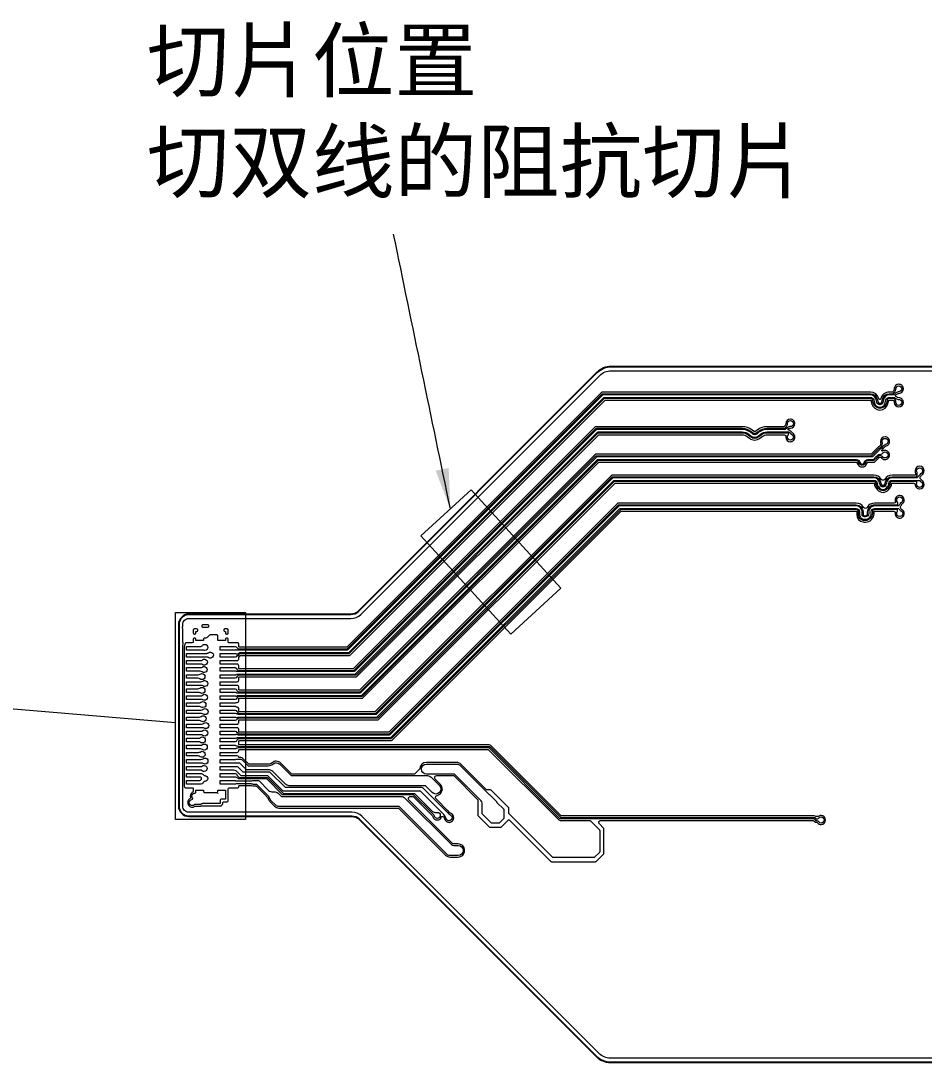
# Model space of a CAD drawing. Extents: x 3811 to 4710, y -385 to -198.
# Drawn here: x 4550.6 to 4595.4, y -325.8 to -274.1 of the extents above; entities that cross this region are included whole.
import ezdxf

# ---------------------------------------------------------------- set-up
doc = ezdxf.new("R2010")
doc.units = 0
doc.layers.get('0').update_dxf_attribs({"lineweight": 9})
doc.layers.add('gbr-outline-dxf_layer1', color=2, linetype='Continuous')
doc.layers.add('備註', color=1, linetype='Continuous', lineweight=9)
doc.styles.get("Standard").update_dxf_attribs({"font": 'PMingLiU.ttf'})
doc.dimstyles.get("Standard").update_dxf_attribs({"dimtxt": 1, "dimasz": 0.5, "dimexe": 0.18, "dimexo": 0.0625, "dimgap": 0.09, "dimtad": 0, "dimzin": 0, "dimdsep": 46, "dimtxsty": 'Standard', "dimcen": 0.09, "dimadec": 0, "dimazin": 0, "dimtfac": 1, "dimtdec": 4, "dimtofl": 0, "dimtmove": 0, "dimatfit": 3, "dimfxl": 0, "dimtolj": 1, "dimtzin": 0, "dimarcsym": 0})

msp = doc.modelspace()

# ---------------------------------------------------------------- linework, layer by layer
for p, q in [((4592.744, -292.687), (4592.744, -292.687)), ((4592.744, -292.687), (4592.744, -292.687)), ((4593.674, -292.687), (4593.674, -292.687)), ((4593.674, -292.687), (4593.674, -292.687)), ((4593.216, -295.693), (4593.216, -295.693)), ((4593.216, -295.693), (4593.216, -295.693)), ((4593.216, -295.693), (4593.216, -295.693)), ((4559.573, -305.336), (4559.456, -305.336)), ((4561.429, -305.338), (4561.428, -305.338)), ((4559.573, -305.686), (4559.485, -305.686)), ((4561.254, -306.036), (4561.165, -306.036)), ((4561.404, -306.404), (4561.404, -306.404)), ((4561.254, -307.086), (4561.165, -307.086)), ((4561.398, -307.466), (4561.398, -307.466)), ((4559.573, -307.786), (4559.437, -307.786)), ((4559.573, -308.486), (4559.469, -308.486)), ((4561.444, -308.537), (4561.443, -308.537)), ((4559.573, -309.186), (4559.485, -309.186)), ((4561.254, -309.186), (4561.165, -309.186)), ((4561.459, -310.185), (4561.459, -310.185)), ((4561.459, -310.185), (4561.459, -310.185)), ((4561.459, -310.185), (4561.459, -310.185)), ((4561.254, -310.586), (4561.165, -310.586)), ((4559.573, -310.936), (4559.485, -310.936)), ((4572.232, -310.911), (4570.735, -310.911)), ((4559.485, -311.987), (4559.205, -311.987)), ((4559.55, -311.987), (4559.485, -311.987)), ((4559.55, -311.987), (4559.55, -311.987)), ((4562.006, -311.974), (4562.006, -311.974)), ((4560.4, -312.451), (4560.4, -312.437)), ((4560.455, -312.937), (4560.395, -312.937)), ((4573.492, -312.919), (4573.492, -312.919)), ((4615.894, -325.566), (4579.856, -325.566))]:
    msp.add_line(p, q)
at = {"color": 6}
for p, q in [((4593.083, -298.193), (4593.023, -298.193)), ((4594.087, -298.193), (4593.083, -298.193)), ((4592.146, -298.554), (4592.146, -298.489)), ((4593.091, -298.373), (4593.011, -298.373))]:
    msp.add_line(p, q, dxfattribs=at)
at = {"color": 1}
msp.add_line((4566.8, -305.338), (4561.429, -305.338), dxfattribs=at)
at = {"color": 3}
msp.add_line((4567.431, -307.466), (4561.398, -307.466), dxfattribs=at)
at = {"color": 4}
msp.add_line((4568.207, -308.537), (4561.444, -308.537), dxfattribs=at)
at = {"linetype": 'Continuous'}
for points in [[(4558.661, -313.072), (4558.661, -313.023, -0.031919), (4558.661, -313.018), (4558.661, -305.101, -0.067064), (4558.662, -305.091, -0.074468), (4558.666, -305.081, 0.075639), (4558.676, -305.018, 0.074622), (4558.667, -304.955, -0.121952), (4558.661, -304.931), (4558.661, -304.546, -0.050514), (4558.658, -304.516, -0.05053), (4558.661, -304.486), (4558.661, -304.278, -0.09685), (4558.65, -304.222, -0.09685), (4558.661, -304.165), (4558.661, -304.072, -0.414221), (4558.961, -303.772), (4566.992, -303.772, 0.198849), (4567.487, -303.567), (4579.328, -291.726, -0.19897), (4579.894, -291.491)], [(4561.165, -306.036), (4560.517, -306.036), (4560.517, -305.859), (4561.165, -305.859), (4561.254, -305.859), (4561.355, -305.859), (4561.356, -305.859, 0.414241), (4561.431, -305.784), (4561.431, -305.783), (4561.431, -305.683, 0.027609), (4561.44, -305.675), (4561.48, -305.635, 0.02094), (4561.486, -305.629), (4561.505, -305.61, -0.138877), (4561.53, -305.6), (4566.874, -305.6, 0.015786), (4566.884, -305.6), (4566.92, -305.6, 0.198766), (4566.955, -305.585), (4566.98, -305.561, 0.017421), (4566.988, -305.553), (4566.988, -305.553), (4579.578, -292.962, -0.179694), (4579.61, -292.949), (4592.744, -292.949, -0.340562), (4592.77, -292.969), (4592.812, -293.129, 0.340283), (4593.211, -293.437), (4593.211, -293.437, 0.005433), (4593.213, -293.437, 0.345841), (4593.611, -293.121), (4593.648, -292.97), (4593.648, -292.969, -0.347523), (4593.674, -292.949), (4593.881, -292.949, -0.184856), (4593.923, -293.057), (4593.923, -293.058, 0.00407), (4593.923, -293.061, 0.41418), (4594.149, -293.287, 0.414196), (4594.375, -293.061, 0.41422), (4594.149, -292.835, 0.003533), (4594.147, -292.835, -0.19803), (4594.032, -292.788), (4594.032, -292.787, 0.005136), (4594.031, -292.786), (4594.006, -292.761, 0.017725), (4594, -292.756, -0.178081), (4593.989, -292.723, -0.176383), (4594, -292.691), (4594.021, -292.671, -0.18685), (4594.155, -292.612, 0.405594), (4594.375, -292.387, 0.414217), (4594.149, -292.161)], [(4594.149, -292.161, 0.403073), (4593.923, -292.378), (4593.923, -292.379, -0.189283), (4593.864, -292.515), (4593.864, -292.516), (4593.863, -292.516), (4593.832, -292.548), (4593.674, -292.548)], [(4592.744, -292.548), (4579.492, -292.548, 0.015746), (4579.482, -292.548), (4579.446, -292.548, 0.198804), (4579.411, -292.563), (4579.387, -292.587, 0.017116), (4579.379, -292.595), (4566.786, -305.188, -0.148168), (4566.759, -305.199), (4561.475, -305.199, -0.382571), (4561.431, -305.149), (4561.431, -305.031, 0.414253), (4561.381, -304.981), (4560.957, -304.981, -0.414228), (4560.907, -304.931), (4560.907, -304.795), (4560.907, -304.794, 0.41425), (4560.857, -304.744), (4560.857, -304.744), (4560.831, -304.744), (4560.83, -304.744, 0.414261), (4560.78, -304.794), (4560.78, -304.795), (4560.78, -304.868), (4560.4, -304.868), (4560.4, -304.638), (4560.4, -304.637, 0.414249), (4560.35, -304.587), (4560.35, -304.587), (4560.295, -304.587)], [(4593.674, -292.548), (4593.674, -292.548, 0.347199), (4593.258, -292.876, -0.276193), (4593.224, -292.911), (4593.221, -292.912, -0.065127), (4593.208, -292.913, -0.340282), (4593.16, -292.876), (4593.157, -292.866, 0.340462), (4592.744, -292.548), (4592.744, -292.548)], [(4593.674, -292.687), (4593.674, -292.687, 0.34701), (4593.393, -292.908), (4593.393, -292.909), (4593.356, -293.06), (4593.356, -293.06, -0.346726), (4593.211, -293.175), (4593.211, -293.175, -0.340017), (4593.066, -293.063), (4593.066, -293.062), (4593.023, -292.902), (4593.023, -292.902, 0.340297), (4592.744, -292.687), (4592.744, -292.687)], [(4594.149, -292.237, -0.414224), (4594.299, -292.387, -0.414224), (4594.149, -292.537, -0.048072), (4594.12, -292.534, 0.159604), (4593.962, -292.614), (4593.962, -292.614), (4593.962, -292.614), (4593.898, -292.678, -0.199584), (4593.877, -292.687), (4593.674, -292.687)], [(4561.165, -307.086), (4560.517, -307.086), (4560.517, -306.909), (4561.165, -306.909), (4561.254, -306.909), (4561.355, -306.909), (4561.356, -306.909, 0.414244), (4561.431, -306.834), (4561.431, -306.833), (4561.431, -306.716, -0.41407), (4561.481, -306.666), (4567.227, -306.666, 0.198878), (4567.305, -306.634), (4579.261, -294.678, -0.198826), (4579.296, -294.664), (4586.392, -294.664), (4586.392, -294.664, -0.167414), (4586.631, -294.746), (4586.745, -294.836, 0.167594), (4587.005, -294.925, 0.167835), (4587.266, -294.835), (4587.38, -294.746, -0.167518), (4587.619, -294.664), (4587.619, -294.664), (4588.47, -294.664, -0.268885), (4588.558, -294.715, 0.075967), (4588.548, -294.783, 0.414191), (4588.774, -295.009, 0.414224), (4589, -294.783, 0.280458), (4588.878, -294.582, 0.112143), (4588.851, -294.541), (4588.786, -294.476, 0.183974), (4588.715, -294.444), (4588.715, -294.444, -0.184824), (4588.682, -294.429), (4588.681, -294.428, -0.199521), (4588.667, -294.393, -0.121481), (4588.672, -294.37, -0.156987), (4588.775, -294.336, 0.412768), (4589, -294.11, 0.414224), (4588.774, -293.884, 0.413068), (4588.548, -294.109, -0.193738), (4588.497, -294.23), (4588.496, -294.231, 0.020772), (4588.49, -294.238), (4588.464, -294.263), (4587.619, -294.263, 0.167615), (4587.133, -294.431), (4587.019, -294.52, -0.169346), (4587.005, -294.525, -0.192353), (4586.99, -294.519), (4586.878, -294.431, 0.167497), (4586.392, -294.263), (4579.131, -294.263, 0.198889), (4579.095, -294.278), (4567.122, -306.251, -0.198874), (4567.086, -306.266), (4561.481, -306.266, -0.414228), (4561.431, -306.216), (4561.431, -306.112), (4561.431, -306.111, 0.414241), (4561.356, -306.036), (4561.355, -306.036), (4561.254, -306.036)], [(4588.774, -293.96, -0.414224), (4588.924, -294.11, -0.414224), (4588.774, -294.26, -0.053932), (4588.742, -294.256, 0.16384), (4588.594, -294.329), (4588.53, -294.393, -0.199584), (4588.51, -294.402), (4587.619, -294.402, 0.167616), (4587.219, -294.54), (4587.218, -294.54), (4587.104, -294.629), (4587.104, -294.629, -0.167623), (4587.006, -294.663, -0.167515), (4586.907, -294.629), (4586.907, -294.629), (4586.792, -294.54), (4586.792, -294.54, 0.167466), (4586.392, -294.402), (4579.176, -294.402)], [(4579.984, -296.662), (4579.984, -296.662, 0.006819), (4579.98, -296.662), (4579.939, -296.662, 0.198766), (4579.904, -296.677), (4579.877, -296.704, 0.012403), (4579.871, -296.709), (4568.194, -308.387, -0.147767), (4568.167, -308.398), (4561.476, -308.398, -0.170073), (4561.446, -308.384), (4561.445, -308.383, -0.198987), (4561.431, -308.347), (4561.431, -308.237), (4561.431, -308.236, 0.410864), (4561.357, -308.161), (4561.342, -308.161, -0.012499), (4561.336, -308.161, -0.308651), (4561.308, -308.16, 0.028572), (4561.296, -308.151, -0.029945), (4561.284, -308.145, 0.049926), (4561.258, -308.136, -0.013052), (4561.254, -308.136), (4561.165, -308.136, -0.007359), (4561.163, -308.136), (4560.517, -308.136), (4560.517, -307.959), (4561.234, -307.959, 0.071632), (4561.313, -307.934, -0.21792), (4561.333, -307.934, -0.018983), (4561.342, -307.934), (4561.357, -307.934, 0.410099), (4561.431, -307.859), (4561.431, -307.858), (4561.431, -307.739, -0.028662), (4561.446, -307.727), (4567.551, -307.727, 0.198766), (4567.586, -307.713), (4579.259, -296.04, -0.198874), (4579.295, -296.025), (4592.057, -296.025, -0.280846), (4592.081, -296.04), (4592.085, -296.066, 0.061589), (4592.091, -296.092, 0.314172), (4592.331, -296.259, 0.314175), (4592.571, -296.092, 0.061605), (4592.577, -296.066), (4592.581, -296.04, -0.281559), (4592.605, -296.025, -0.020996), (4592.608, -296.025), (4592.898, -296.025, 0.198933), (4592.976, -295.993), (4593.126, -295.842, 0.005259), (4593.128, -295.841), (4593.194, -295.775), (4593.208, -295.775, 0.019042), (4593.216, -295.775), (4593.27, -295.775, 0.271462), (4593.467, -295.891, 0.41422), (4593.693, -295.665, 0.414223), (4593.467, -295.439, 0.159645), (4593.333, -295.482, -0.283983), (4593.305, -295.437), (4593.322, -295.399, 0.016692), (4593.341, -295.381), (4593.456, -295.266), (4593.457, -295.265, 0.059155), (4593.486, -295.229, -0.065486), (4593.531, -295.208), (4593.531, -295.208), (4593.532, -295.208, 0.330458), (4593.693, -294.992, 0.414217), (4593.467, -294.766, 0.414185), (4593.241, -294.992, 0.063368), (4593.248, -295.048, -0.060191), (4593.253, -295.093, -0.110401), (4593.235, -295.174), (4593.169, -295.239), (4593.168, -295.24, 0.035), (4593.124, -295.278), (4593.124, -295.278), (4592.792, -295.61, -0.198941), (4592.757, -295.624), (4579.174, -295.624, 0.015746), (4579.165, -295.625), (4579.129, -295.625, 0.198804), (4579.094, -295.639), (4579.069, -295.664, 0.017053), (4579.061, -295.671), (4567.416, -307.317, -0.139116), (4567.391, -307.327), (4561.475, -307.327, -0.382075), (4561.431, -307.277), (4561.431, -307.162), (4561.431, -307.161, 0.414244), (4561.356, -307.086), (4561.355, -307.086), (4561.254, -307.086)], [(4592.803, -295.763), (4579.174, -295.763, 0.198981), (4579.159, -295.769), (4567.486, -307.443, -0.198943), (4567.431, -307.466), (4567.431, -307.466)], [(4561.165, -309.186), (4560.517, -309.186), (4560.517, -309.009), (4561.165, -309.009), (4561.254, -309.009), (4561.365, -309.009, 0.414243), (4561.431, -308.943), (4561.431, -308.807, -0.043874), (4561.431, -308.806, -0.023592), (4561.444, -308.799), (4568.303, -308.799, 0.198878), (4568.38, -308.766), (4580.069, -297.077, -0.198874), (4580.105, -297.063), (4592.91, -297.063, -0.324584), (4592.936, -297.082), (4592.939, -297.108, 0.142463), (4593.026, -297.316), (4593.082, -297.385, 0.226653), (4593.365, -297.52, 0.226885), (4593.648, -297.385), (4593.704, -297.315, 0.142316), (4593.791, -297.108), (4593.794, -297.08, -0.32133), (4593.818, -297.063, -0.025697), (4593.82, -297.063), (4594.877, -297.063, -0.218772), (4594.954, -297.098, 0.029196), (4594.953, -297.125, 0.414224), (4595.179, -297.351, 0.414196), (4595.405, -297.125, 0.27992), (4595.283, -296.924, 0.138079), (4595.249, -296.875, 0.025643), (4595.241, -296.867, -0.225925), (4595.203, -296.788, -0.177036), (4595.227, -296.723), (4595.257, -296.693, 0.113521), (4595.283, -296.651, 0.279738), (4595.405, -296.451, 0.41418), (4595.179, -296.225, 0.414196), (4594.953, -296.451, 0.089829), (4594.967, -296.53, -0.086966), (4594.98, -296.604, -0.067638), (4594.972, -296.662), (4593.818, -296.662, 0.266967), (4593.45, -296.874, -0.251467), (4593.364, -296.92, -0.242815), (4593.281, -296.877, 0.268492), (4592.91, -296.662), (4579.984, -296.662)], [(4560.295, -304.587), (4560.018, -304.587, 0.187557), (4559.985, -304.602), (4559.872, -304.714, -0.200207), (4559.8, -304.744), (4559.741, -304.744), (4559.74, -304.744, 0.414261), (4559.69, -304.794), (4559.69, -304.795), (4559.69, -304.868), (4559.31, -304.868), (4559.31, -304.795), (4559.31, -304.794, 0.414261), (4559.26, -304.744), (4559.259, -304.744), (4559.234, -304.744), (4559.233, -304.744, 0.41425), (4559.183, -304.794), (4559.183, -304.795), (4559.183, -304.931, -0.414106), (4559.133, -304.981), (4558.835, -304.981), (4558.834, -304.981, 0.198865), (4558.799, -304.996), (4558.798, -304.997), (4558.774, -305.021, 0.199129), (4558.77, -305.03), (4558.77, -305.03), (4558.77, -305.066, -0.200369), (4558.759, -305.093), (4558.749, -305.103, 0.192262), (4558.735, -305.137), (4558.735, -305.138), (4558.735, -312.088), (4558.735, -312.089, 0.414241), (4558.81, -312.164), (4558.811, -312.164), (4559.133, -312.164, -0.414253), (4559.183, -312.214), (4559.183, -312.355, -0.033485), (4559.183, -312.362, 0.316697), (4559.033, -312.575, 0.125543), (4559.06, -312.683, 0.324233), (4558.905, -312.898, 0.41422), (4559.131, -313.124, 0.167757), (4559.27, -313.075), (4559.456, -313.075, 0.037905), (4559.483, -313.073, 0.025273), (4559.506, -313.075, 0.075189), (4559.573, -313.064), (4560.563, -313.064, 0.414294), (4560.582, -313.045, 0.258701), (4560.642, -312.937), (4560.642, -312.904, -0.414106), (4560.692, -312.854), (4560.857, -312.854, 0.414081), (4560.907, -312.804), (4560.907, -312.214, -0.414081), (4560.957, -312.164), (4561.381, -312.164, 0.414081), (4561.431, -312.114), (4561.431, -312.1, -0.38183), (4561.475, -312.05), (4562.006, -312.05, -0.055089), (4562.138, -312.064), (4562.146, -312.068, 0.116488), (4562.168, -312.073), (4562.188, -312.073, 0.01306), (4562.197, -312.074), (4562.28, -312.074, -0.15202), (4562.308, -312.085), (4562.723, -312.501), (4562.724, -312.502), (4562.865, -312.643, -0.054069), (4562.897, -312.714, 0.004332), (4562.898, -312.716, 0.115728), (4562.976, -312.842), (4563.212, -313.078, 0.175705), (4563.414, -313.172), (4567.041, -313.172), (4567.042, -313.172, -0.013413), (4567.09, -313.173), (4569.357, -313.173), (4571.686, -315.503, 0.198935), (4571.917, -315.598), (4572.305, -315.598, 0.414219), (4572.631, -315.272, 0.414222), (4572.305, -314.946), (4572.089, -314.946, -0.197501), (4572.026, -314.92), (4572.026, -314.92), (4572.025, -314.919), (4569.87, -312.764, -0.183431), (4569.844, -312.696, -0.414233), (4569.946, -312.594), (4569.946, -312.594), (4570.057, -312.594, -0.198766), (4570.092, -312.609), (4570.928, -313.445, 0.015676), (4570.933, -313.45), (4571.042, -313.559, -0.046114), (4571.06, -313.601, 0.324006), (4571.275, -313.757, 0.331476), (4571.491, -313.595, -0.115381), (4571.537, -313.585, -0.093523), (4571.574, -313.592, -0.056038), (4571.65, -313.734, 0.30845), (4571.861, -313.878, 0.41422), (4572.087, -313.652, 0.261797), (4571.978, -313.459, -0.03515), (4571.896, -313.399), (4571.794, -313.298, 0.016587), (4571.786, -313.29), (4571.211, -312.716, -0.198848), (4571.181, -312.643, -0.358711), (4571.264, -312.543, 0.358986), (4571.527, -312.224, 0.198939), (4571.432, -311.993), (4571.175, -311.736, -0.198995), (4571.145, -311.664, -0.414073), (4571.247, -311.562), (4572.097, -311.562), (4573.274, -312.738, -0.198842), (4573.288, -312.774), (4573.288, -313.517, 0.198877), (4573.303, -313.553), (4573.859, -314.109, 0.198757), (4573.894, -314.123), (4574.402, -314.123, 0.198804), (4574.437, -314.109), (4574.78, -313.766, -0.198874), (4574.816, -313.751, -0.198804), (4574.851, -313.766), (4576.9, -315.815, 0.198757), (4576.936, -315.83), (4579.115, -315.83, 0.198866), (4579.151, -315.815), (4579.514, -315.451, 0.198959), (4579.529, -315.416), (4579.529, -314.197, 0.199074), (4579.514, -314.161), (4579.308, -313.956, -0.198982), (4579.278, -313.883, -0.41409), (4579.38, -313.781), (4589.909, -313.781), (4589.958, -313.831), (4589.959, -313.832), (4589.969, -313.841, 0.201663), (4590.05, -313.875), (4590.079, -313.875, -0.108065), (4590.12, -313.906, 0.223094), (4590.294, -313.988, 0.414196), (4590.52, -313.762, 0.414191), (4590.294, -313.536, 0.175412), (4590.149, -313.588), (4590.036, -313.588, 0.199226), (4589.956, -313.555, 0.018804), (4589.948, -313.555), (4577.9, -313.555), (4577.898, -313.555, 0.007324), (4577.895, -313.555, 0.007315), (4577.892, -313.555), (4577.439, -313.555, -0.199011), (4577.404, -313.54), (4573.932, -310.068, 0.198617), (4573.852, -310.035), (4573.852, -310.035), (4562.567, -310.036), (4562.564, -310.036), (4561.481, -310.034, -0.413781), (4561.431, -309.984), (4561.431, -309.864, -0.414095), (4561.481, -309.814), (4569.009, -309.814, 0.198766), (4569.044, -309.799), (4580.374, -298.469, -0.198729), (4580.41, -298.454), (4592.038, -298.454, -0.414276), (4592.065, -298.482), (4592.065, -298.615, 0.360583), (4592.375, -298.988, 0.0467), (4592.445, -298.995), (4592.492, -298.995, 0.414218), (4592.92, -298.567), (4592.92, -298.504, -0.414228), (4592.97, -298.454), (4593.075, -298.454), (4593.891, -298.454), (4593.891, -298.454, -0.265043), (4593.979, -298.505, 0.072007), (4593.97, -298.569, 0.414224), (4594.196, -298.795, 0.414224), (4594.422, -298.569, 0.2987), (4594.286, -298.361, 0.075855), (4594.249, -298.306, -0.158042), (4594.23, -298.246, -0.143385), (4594.246, -298.191, 0.099159), (4594.295, -298.099, -0.014582), (4594.302, -298.095, 0.005145), (4594.303, -298.094, 0.275664), (4594.422, -297.896, 0.414192), (4594.196, -297.67, 0.414224), (4593.97, -297.896, 0.108943), (4593.991, -297.991, -0.304665), (4593.896, -298.054), (4592.947, -298.054)], [(4592.038, -298.054), (4580.244, -298.054, 0.198766), (4580.208, -298.069), (4568.878, -309.399, -0.198729), (4568.843, -309.414), (4561.474, -309.414, -0.199114), (4561.443, -309.401, -0.198996), (4561.431, -309.37), (4561.431, -309.252, 0.414243), (4561.365, -309.186), (4561.254, -309.186)], [(4592.947, -298.054), (4592.947, -298.054, 0.263972), (4592.58, -298.262, -0.264041), (4592.492, -298.312, -0.264035), (4592.405, -298.262, 0.263976), (4592.038, -298.054), (4592.038, -298.054)], [(4559.456, -305.336), (4558.837, -305.336), (4558.837, -305.158), (4559.456, -305.158), (4559.513, -305.158), (4559.514, -305.158, 0.209189), (4559.642, -305.102, -0.212744), (4559.754, -305.053)], [(4559.754, -305.053, -0.414224), (4559.904, -305.203, -0.414224), (4559.754, -305.353, -0.077825), (4559.708, -305.345, -0.013845), (4559.707, -305.345, 0.076035), (4559.655, -305.336), (4559.573, -305.336)], [(4559.485, -305.686), (4558.837, -305.686), (4558.837, -305.509), (4559.485, -305.509), (4559.573, -305.509), (4559.825, -305.509), (4559.825, -305.509, 0.026443), (4559.844, -305.508, -0.156945), (4559.902, -305.489), (4559.906, -305.489, 0.047336), (4559.934, -305.471, -0.012696), (4559.935, -305.47, -0.166914), (4560.027, -305.439)], [(4560.027, -305.439, -0.414224), (4560.177, -305.589, -0.414224), (4560.027, -305.739, -0.142723), (4559.946, -305.715, -0.014508), (4559.945, -305.714, 0.14102), (4559.853, -305.686), (4559.573, -305.686)], [(4559.477, -306.036), (4558.837, -306.036), (4558.837, -305.859), (4559.477, -305.859), (4559.528, -305.859), (4559.529, -305.859, 0.169489), (4559.638, -305.821, -0.17597), (4559.734, -305.786)], [(4559.734, -305.786, -0.414224), (4559.884, -305.936, -0.414224), (4559.734, -306.086, -0.138759), (4559.655, -306.063, -0.012225), (4559.654, -306.063, 0.140429), (4559.562, -306.036), (4559.561, -306.036), (4559.477, -306.036)], [(4559.426, -306.386), (4558.837, -306.386), (4558.837, -306.209), (4559.426, -306.209), (4559.532, -306.209), (4559.532, -306.209, 0.149617), (4559.63, -306.179, -0.153479), (4559.716, -306.152)], [(4559.716, -306.152, -0.414224), (4559.866, -306.302, -0.414224), (4559.716, -306.452, -0.165584), (4559.624, -306.42, 0.160102), (4559.52, -306.386), (4559.52, -306.386), (4559.426, -306.386)], [(4559.409, -307.086), (4558.837, -307.086), (4558.837, -306.909), (4559.409, -306.909), (4559.557, -306.909), (4559.558, -306.909, 0.15914), (4559.661, -306.875, -0.160126), (4559.75, -306.846)], [(4559.75, -306.846, -0.414224), (4559.9, -306.996, -0.414224), (4559.75, -307.146, -0.155432), (4559.663, -307.118, 0.153842), (4559.563, -307.086), (4559.562, -307.086), (4559.409, -307.086)], [(4559.437, -307.786), (4558.837, -307.786), (4558.837, -307.609), (4559.437, -307.609), (4559.519, -307.609), (4559.52, -307.609, 0.182382), (4559.636, -307.565), (4559.636, -307.565, -0.181258), (4559.735, -307.528)], [(4559.735, -307.528, -0.414224), (4559.885, -307.678, -0.414224), (4559.735, -307.828, -0.127166), (4559.662, -307.809), (4559.662, -307.809, 0.127961), (4559.576, -307.786), (4559.576, -307.786), (4559.573, -307.786)], [(4559.469, -308.486), (4558.837, -308.486), (4558.837, -308.309), (4559.469, -308.309), (4559.557, -308.309), (4559.558, -308.309, 0.171324), (4559.668, -308.27, -0.013462), (4559.669, -308.269, -0.169362), (4559.762, -308.237)], [(4559.762, -308.237, -0.414224), (4559.912, -308.387, -0.414224), (4559.762, -308.537, -0.141049), (4559.682, -308.514), (4559.682, -308.513, 0.138199), (4559.591, -308.486), (4559.573, -308.486)], [(4559.485, -309.186), (4558.837, -309.186), (4558.837, -309.009), (4559.485, -309.009), (4559.573, -309.009), (4559.59, -309.009), (4559.591, -309.009, 0.176855), (4559.703, -308.967, -0.178398), (4559.801, -308.932)], [(4559.801, -308.932, -0.414224), (4559.951, -309.082, -0.414224), (4559.801, -309.232, -0.135236), (4559.724, -309.21, 0.129539), (4559.638, -309.186), (4559.573, -309.186)], [(4559.437, -309.536), (4558.837, -309.536), (4558.837, -309.359), (4559.437, -309.359), (4559.554, -309.359), (4559.555, -309.359, 0.158371), (4559.658, -309.325, -0.012907), (4559.658, -309.325, -0.156614), (4559.746, -309.297)], [(4559.746, -309.297, -0.414224), (4559.896, -309.447, -0.414224), (4559.746, -309.597, -0.156535), (4559.658, -309.569, 0.155232), (4559.557, -309.536), (4559.557, -309.536), (4559.437, -309.536)], [(4559.473, -310.236), (4558.837, -310.236), (4558.837, -310.059), (4559.473, -310.059), (4559.529, -310.059), (4559.529, -310.059, 0.159735), (4559.633, -310.025, -0.014225), (4559.634, -310.024, -0.15768), (4559.722, -309.996)], [(4559.722, -309.996, -0.414224), (4559.872, -310.146, -0.414224), (4559.722, -310.296, -0.153067), (4559.636, -310.269, -0.011214), (4559.635, -310.268, 0.15441), (4559.535, -310.236), (4559.534, -310.236), (4559.473, -310.236)], [(4560.517, -310.059), (4561.165, -310.059), (4561.254, -310.059, -0.119037), (4561.294, -310.068, -0.011996), (4561.296, -310.069, 0.123426), (4561.459, -310.11), (4561.698, -310.11, -0.074114), (4561.709, -310.112), (4562.571, -310.112, -0.067888), (4562.581, -310.11), (4573.831, -310.11), (4573.831, -310.11, -0.199051), (4573.893, -310.136), (4577.384, -313.627), (4577.384, -313.627, 0.198993), (4577.393, -313.631), (4589.956, -313.631, -0.223567), (4589.985, -313.644), (4590.054, -313.714, 0.192181), (4590.187, -313.656), (4590.188, -313.656, -0.199026), (4590.294, -313.612, -0.414224), (4590.444, -313.762, -0.414224), (4590.294, -313.912, -0.224099), (4590.178, -313.857, 0.132872), (4590.094, -313.799), (4590.05, -313.799, -0.200779), (4590.023, -313.788), (4590.013, -313.777), (4590.012, -313.777), (4589.941, -313.706), (4577.393, -313.706)], [(4561.459, -310.185), (4561.459, -310.185, 0.122409), (4561.297, -310.225, -0.127335), (4561.254, -310.236), (4561.165, -310.236)], [(4577.393, -313.706), (4577.393, -313.706, -0.198813), (4577.331, -313.68), (4573.84, -310.189), (4573.84, -310.189, 0.199265), (4573.831, -310.185), (4562.589, -310.185, -0.067816), (4562.579, -310.187), (4561.7, -310.187, -0.07404), (4561.689, -310.185), (4561.459, -310.185)], [(4559.485, -310.936), (4558.837, -310.936), (4558.837, -310.759), (4559.485, -310.759), (4559.561, -310.759, 0.160585), (4559.664, -310.723, -0.171595), (4559.759, -310.69)], [(4559.759, -310.69, -0.414224), (4559.909, -310.84, -0.414224), (4559.759, -310.99, -0.145034), (4559.677, -310.965), (4559.677, -310.965, 0.146019), (4559.581, -310.936), (4559.58, -310.936), (4559.573, -310.936)], [(4561.165, -310.586), (4560.517, -310.586), (4560.517, -310.409), (4561.165, -310.409), (4561.254, -310.409), (4561.355, -310.409), (4561.356, -310.409, 0.414244), (4561.431, -310.334), (4561.431, -310.333), (4561.431, -310.311, -0.414095), (4561.481, -310.261), (4561.68, -310.261), (4561.684, -310.261, 0.033675), (4561.699, -310.262), (4561.7, -310.262), (4562.579, -310.262), (4562.58, -310.262, 0.029383), (4562.593, -310.262), (4562.597, -310.261), (4562.655, -310.261, -0.034512), (4562.669, -310.26)], [(4561.165, -310.936), (4560.517, -310.936), (4560.517, -310.759), (4561.165, -310.759), (4561.253, -310.759, 0.001785), (4561.304, -310.751, -0.08037), (4561.336, -310.746)], [(4561.336, -310.746), (4561.534, -310.746, -0.199863), (4561.606, -310.776), (4561.901, -311.071), (4562.885, -311.071, 0.175918), (4563.134, -310.981, -0.006993), (4563.136, -310.979, -0.38565), (4563.471, -310.996), (4564.036, -311.561), (4570.789, -311.561, -0.199793), (4570.966, -311.634), (4571.378, -312.047, -1), (4571.025, -312.4), (4570.686, -312.061), (4563.933, -312.061, -0.19971), (4563.756, -311.988), (4563.126, -311.358, 0.169539), (4562.885, -311.274), (4561.86, -311.274, -0.199863), (4561.788, -311.245), (4561.492, -310.949), (4561.354, -310.949, -0.115063), (4561.342, -310.95, 0.001427), (4561.334, -310.949, -0.050603), (4561.313, -310.947, 0.011445), (4561.225, -310.939, -0.086694), (4561.217, -310.936), (4561.165, -310.936)], [(4570.735, -310.911), (4570.735, -310.911, 0.391672), (4570.41, -311.211), (4570.409, -311.23), (4570.169, -311.47, -0.198814), (4570.133, -311.485), (4564.068, -311.485), (4563.525, -310.942, 0.198927), (4563.294, -310.847, 0.175713), (4563.085, -310.922), (4563.085, -310.923, -0.175919), (4562.885, -310.995, 0.015009), (4562.875, -310.995), (4561.933, -310.995), (4561.66, -310.722, 0.198592), (4561.534, -310.67), (4561.481, -310.67, -0.314086), (4561.434, -310.638, -0.011631), (4561.433, -310.637, 0.319008), (4561.363, -310.586), (4561.362, -310.586), (4561.254, -310.586)], [(4562.669, -310.26), (4563.453, -310.26, -0.035508), (4563.467, -310.261), (4573.784, -310.261, -0.199011), (4573.82, -310.276), (4577.292, -313.748, 0.198617), (4577.372, -313.781), (4577.372, -313.781), (4577.381, -313.781, -0.16555), (4577.396, -313.786, 0.165614), (4577.41, -313.791), (4578.834, -313.791, -0.198804), (4578.869, -313.806), (4579.31, -314.246, -0.198996), (4579.324, -314.282), (4579.324, -315.332, -0.198766), (4579.31, -315.367), (4579.066, -315.611, -0.198959), (4579.031, -315.625), (4577.02, -315.625, -0.198889), (4576.985, -315.611), (4574.831, -313.457, -0.198959), (4574.817, -313.422), (4574.817, -313.176, 0.198889), (4574.802, -313.141), (4573.949, -312.287, 0.198847), (4573.913, -312.273), (4573.75, -312.273, -0.198804), (4573.714, -312.258), (4572.462, -311.006, 0.198753), (4572.232, -310.911), (4572.232, -310.911)], [(4559.477, -311.287), (4558.837, -311.287), (4558.837, -311.109), (4559.477, -311.109), (4559.544, -311.109), (4559.544, -311.109, 0.142248), (4559.638, -311.081, -0.147198), (4559.721, -311.057)], [(4559.721, -311.057, -0.414224), (4559.871, -311.207, -0.414224), (4559.721, -311.357, -0.168028), (4559.628, -311.325), (4559.628, -311.324, 0.168886), (4559.519, -311.287), (4559.519, -311.287), (4559.477, -311.287)], [(4573.492, -312.919), (4573.492, -312.919, 0.196833), (4573.445, -312.803), (4572.128, -311.486), (4570.735, -311.486, -1), (4570.735, -310.986)], [(4570.735, -310.986), (4572.231, -310.986, -0.19971), (4572.409, -311.06), (4573.842, -312.493, -0.115747), (4573.861, -312.505), (4574.209, -312.852, -0.199061), (4574.213, -312.863), (4574.213, -312.863, 0.024528), (4574.214, -312.865, -0.031574), (4574.233, -312.89), (4574.566, -313.223, -0.198944), (4574.58, -313.258), (4574.58, -313.656, -0.198804), (4574.566, -313.691), (4574.353, -313.904, -0.198814), (4574.317, -313.919), (4573.979, -313.919, -0.198889), (4573.943, -313.904), (4573.507, -313.468, -0.198814), (4573.492, -313.433), (4573.492, -312.919)], [(4558.837, -311.459), (4559.205, -311.459), (4559.573, -311.459), (4559.588, -311.459, -0.199324), (4559.651, -311.485), (4559.699, -311.533, 0.183977), (4559.749, -311.554, -0.406832), (4559.895, -311.704, -0.408243), (4559.748, -311.854, 0.183164), (4559.699, -311.874), (4559.661, -311.912, -0.366448), (4559.573, -311.987), (4559.55, -311.987)], [(4559.205, -311.987), (4558.837, -311.987), (4558.837, -311.809), (4559.205, -311.809), (4559.482, -311.809), (4559.482, -311.809, 0.198878), (4559.535, -311.787), (4559.535, -311.787), (4559.567, -311.755, 0.193913), (4559.587, -311.703, 0.179554), (4559.569, -311.655, 0.178789), (4559.521, -311.637), (4559.52, -311.637), (4559.205, -311.637)], [(4560.395, -312.937), (4559.994, -312.937, -0.129584), (4559.944, -312.95), (4559.637, -312.95), (4559.636, -312.95, 0.17261), (4559.604, -312.962, -0.181194), (4559.506, -312.999, -0.042036), (4559.481, -312.996, -0.015886), (4559.475, -312.998, -0.046259), (4559.456, -312.999), (4559.241, -312.999, -0.209013), (4559.131, -313.048, -0.414224), (4558.981, -312.898, -0.375159), (4559.111, -312.749, 0.368314), (4559.153, -312.7), (4559.153, -312.7, 0.166006), (4559.142, -312.669, -0.171919), (4559.109, -312.575, -0.414224), (4559.259, -312.425), (4559.26, -312.425), (4559.26, -312.425, 0.02511), (4559.265, -312.424), (4559.266, -312.423, -0.111394), (4559.304, -312.399, 0.129912), (4559.31, -312.375), (4559.31, -312.374), (4559.31, -312.277)], [(4559.31, -312.277), (4559.69, -312.277), (4559.69, -312.35), (4559.69, -312.351, 0.414261), (4559.74, -312.401), (4559.741, -312.401), (4560.313, -312.401, -0.06286), (4560.338, -312.404, -0.128437), (4560.35, -312.401, 0.41425), (4560.4, -312.351), (4560.4, -312.35), (4560.4, -312.277), (4560.78, -312.277), (4560.78, -312.727), (4560.564, -312.727, 0.406516), (4560.515, -312.777), (4560.515, -312.778), (4560.515, -312.937), (4560.455, -312.937)], [(4561.165, -311.987), (4560.517, -311.987), (4560.517, -311.809), (4561.165, -311.809), (4561.254, -311.809, -0.136166), (4561.299, -311.821), (4562.006, -311.821), (4562.006, -311.821), (4562.006, -311.821, 0.061527), (4562.172, -311.801, -0.06543), (4562.197, -311.798)], [(4562.006, -311.974), (4561.299, -311.974, -0.136155), (4561.254, -311.987), (4561.165, -311.987)], [(4562.197, -311.798), (4562.369, -311.798, -0.200036), (4562.44, -311.827), (4562.911, -312.298, 0.140241), (4563.143, -312.365, 0.023368), (4563.184, -312.363), (4563.185, -312.363, -0.221874), (4563.384, -312.435), (4563.546, -312.597), (4569.492, -312.597, -0.199522), (4569.67, -312.671), (4571.973, -314.975, 0.192569), (4572.087, -315.022), (4572.305, -315.022, -1), (4572.305, -315.522), (4571.917, -315.522, -0.199522), (4571.74, -315.448), (4569.389, -313.097), (4563.443, -313.097, -0.19935), (4563.266, -313.024), (4563.03, -312.788, -0.119035), (4562.969, -312.688, 0.058936), (4562.925, -312.595), (4562.778, -312.448), (4562.777, -312.447), (4562.328, -311.998), (4562.197, -311.998, -0.065441), (4562.172, -311.994, 0.061526), (4562.006, -311.974), (4562.006, -311.974)], [(4560.4, -312.437, -0.018946), (4560.394, -312.441, -0.029216), (4560.4, -312.451)], [(4579.856, -325.566), (4579.856, -325.566, -0.198841), (4579.29, -325.331), (4567.536, -313.577, 0.198849), (4567.042, -313.372), (4558.961, -313.372, -0.414221), (4558.661, -313.072), (4558.661, -313.072)]]:
    msp.add_lwpolyline(points, format="xyb", dxfattribs=at)
for points in [[(4579.894, -291.491), (4579.894, -291.491), (4615.894, -291.491)], [(4561.165, -310.236), (4560.517, -310.236), (4560.517, -310.059)], [(4559.205, -311.637), (4558.837, -311.637), (4558.837, -311.459)]]:
    msp.add_lwpolyline(points, dxfattribs=at)
at = {"color": 1, "linetype": 'Continuous'}
for points in [[(4561.165, -305.336), (4560.517, -305.336), (4560.517, -305.158), (4561.165, -305.158), (4561.254, -305.158, -0.316645), (4561.337, -305.217, 0.112618), (4561.433, -305.281), (4566.8, -305.281, 0.199073), (4566.815, -305.275), (4566.815, -305.275), (4579.436, -292.653, -0.19884), (4579.492, -292.63), (4579.492, -292.63), (4592.744, -292.63), (4592.744, -292.63), (4592.744, -292.63), (4592.744, -292.63), (4592.744, -292.63, -0.340305), (4593.078, -292.887), (4593.078, -292.887), (4593.121, -293.048), (4593.121, -293.048, 0.339913), (4593.211, -293.118, 0.346602), (4593.301, -293.047), (4593.301, -293.047), (4593.337, -292.895), (4593.337, -292.895, -0.347025), (4593.674, -292.63), (4593.674, -292.63), (4593.674, -292.63), (4593.674, -292.63), (4593.674, -292.63), (4593.866, -292.63), (4593.921, -292.574), (4593.921, -292.574), (4593.921, -292.574, 0.15966), (4594.002, -292.415, -0.0484), (4593.999, -292.387, -0.414224), (4594.149, -292.237)], [(4592.744, -292.687), (4579.492, -292.687, 0.198864), (4579.477, -292.693), (4579.477, -292.693), (4566.855, -305.315, -0.198949), (4566.8, -305.338), (4566.8, -305.338)], [(4561.165, -305.686), (4560.517, -305.686), (4560.517, -305.509), (4561.165, -305.509), (4561.254, -305.509, -0.165655), (4561.308, -305.527, 0.054134), (4561.347, -305.531, 0.063912), (4561.394, -305.525), (4561.435, -305.484, -0.198943), (4561.49, -305.461), (4561.49, -305.461), (4566.874, -305.461, 0.199124), (4566.889, -305.455), (4566.889, -305.455), (4579.511, -292.833, -0.198963), (4579.567, -292.81)], [(4579.567, -292.81), (4579.567, -292.81), (4592.744, -292.81), (4592.744, -292.81, -0.340388), (4592.904, -292.933), (4592.904, -292.933), (4592.946, -293.094), (4592.946, -293.094, 0.340287), (4593.211, -293.298, 0.347042), (4593.476, -293.089), (4593.476, -293.089), (4593.513, -292.937), (4593.513, -292.937, -0.347327), (4593.674, -292.81), (4593.674, -292.81), (4593.927, -292.81, -0.199677), (4593.948, -292.818), (4593.974, -292.845), (4593.974, -292.845), (4593.974, -292.845), (4593.974, -292.845), (4593.974, -292.845, 0.165558), (4594.115, -292.914, -0.056279), (4594.149, -292.911, -0.414224), (4594.299, -293.061, -0.414224), (4594.149, -293.211, -0.414224), (4593.999, -293.061, -0.057325), (4594.003, -293.027, 0.165729), (4593.934, -292.885), (4593.933, -292.885), (4593.933, -292.885), (4593.916, -292.867), (4593.674, -292.867, 0.34733), (4593.568, -292.95), (4593.568, -292.951), (4593.532, -293.102), (4593.532, -293.102, -0.347052), (4593.211, -293.355), (4593.211, -293.355, -0.340295), (4592.891, -293.108), (4592.891, -293.108), (4592.849, -292.948), (4592.849, -292.948, 0.340395), (4592.744, -292.867), (4579.567, -292.867, 0.199003), (4579.551, -292.873), (4579.551, -292.873), (4566.93, -305.495, -0.199055), (4566.874, -305.518), (4561.49, -305.518, 0.199143), (4561.475, -305.525), (4561.475, -305.525), (4561.429, -305.571), (4561.429, -305.571), (4561.382, -305.618, -0.199488), (4561.362, -305.626), (4561.338, -305.626), (4561.338, -305.626, -0.320951), (4561.254, -305.686), (4561.165, -305.686)], [(4561.428, -305.338), (4561.322, -305.338, -0.199584), (4561.301, -305.329), (4561.297, -305.325, -0.12822), (4561.254, -305.336), (4561.165, -305.336)]]:
    msp.add_lwpolyline(points, format="xyb", dxfattribs=at)
at = {"color": 2, "linetype": 'Continuous'}
for points in [[(4561.404, -306.404), (4561.35, -306.404, -0.198955), (4561.329, -306.396), (4561.312, -306.378, 0.0204), (4561.295, -306.378, 0.004271), (4561.292, -306.378, -0.112169), (4561.254, -306.386), (4561.165, -306.386, -0.007359), (4561.163, -306.386), (4560.517, -306.386), (4560.517, -306.209), (4561.254, -306.209), (4561.254, -306.209, -0.36701), (4561.341, -306.283, 0.115975), (4561.411, -306.347), (4567.132, -306.347), (4567.132, -306.347, 0.198995), (4567.147, -306.341), (4567.147, -306.341), (4579.121, -294.368), (4579.121, -294.368, -0.198938), (4579.176, -294.345), (4586.392, -294.345), (4586.392, -294.345, -0.167468), (4586.827, -294.495), (4586.827, -294.495), (4586.942, -294.584), (4586.942, -294.584, 0.167486), (4587.006, -294.606, 0.167637), (4587.069, -294.584), (4587.069, -294.584), (4587.183, -294.495), (4587.183, -294.495, -0.167613), (4587.619, -294.345), (4587.619, -294.345), (4588.498, -294.345), (4588.554, -294.289), (4588.554, -294.289), (4588.554, -294.289, 0.163395), (4588.627, -294.141, -0.053469), (4588.624, -294.11, -0.414224), (4588.774, -293.96)], [(4561.165, -306.736), (4560.517, -306.736), (4560.517, -306.559), (4561.165, -306.559), (4561.254, -306.559, -0.095279), (4561.287, -306.565, 0.011606), (4561.301, -306.564), (4561.329, -306.536, -0.199584), (4561.349, -306.528), (4561.431, -306.528), (4561.432, -306.528), (4567.207, -306.528, 0.198856), (4567.222, -306.521), (4579.195, -294.548), (4579.195, -294.548, -0.1988), (4579.251, -294.525)], [(4579.176, -294.402), (4579.176, -294.402, 0.199121), (4579.161, -294.408), (4567.188, -306.381), (4567.188, -306.381, -0.198856), (4567.132, -306.404), (4561.404, -306.404)], [(4579.251, -294.525), (4579.251, -294.525), (4586.392, -294.525), (4586.392, -294.525, -0.167466), (4586.716, -294.637), (4586.716, -294.637), (4586.831, -294.727), (4586.831, -294.727, 0.167452), (4587.005, -294.787, 0.167469), (4587.18, -294.727), (4587.18, -294.727), (4587.295, -294.637), (4587.295, -294.637, -0.167398), (4587.619, -294.525), (4587.619, -294.525), (4588.674, -294.525, -0.033991), (4588.678, -294.525), (4588.709, -294.525, -0.199584), (4588.729, -294.534), (4588.733, -294.538), (4588.733, -294.538), (4588.794, -294.598), (4588.794, -294.599, -0.196847), (4588.802, -294.619), (4588.802, -294.635, -0.359284), (4588.924, -294.783, -0.414224), (4588.774, -294.933, -0.414224), (4588.624, -294.783, -0.216781), (4588.675, -294.67, 0.115252), (4588.69, -294.604, 0.037055), (4588.689, -294.582), (4588.674, -294.582, -0.033991), (4588.67, -294.582), (4587.619, -294.582, 0.167388), (4587.33, -294.682), (4587.33, -294.682), (4587.215, -294.772), (4587.215, -294.772, -0.167477), (4587.005, -294.844), (4587.005, -294.844, -0.167465), (4586.796, -294.772), (4586.796, -294.771), (4586.681, -294.682), (4586.681, -294.682, 0.167454), (4586.392, -294.582), (4579.251, -294.582, 0.198981), (4579.236, -294.588), (4567.262, -306.562), (4567.262, -306.562, -0.198777), (4567.207, -306.585), (4567.207, -306.585)], [(4567.207, -306.585), (4561.438, -306.585, 0.105762), (4561.34, -306.669, -0.344691), (4561.254, -306.736), (4561.165, -306.736)]]:
    msp.add_lwpolyline(points, format="xyb", dxfattribs=at)
at = {"color": 3, "linetype": 'Continuous'}
for points in [[(4561.165, -307.436), (4560.517, -307.436), (4560.517, -307.259), (4561.165, -307.259), (4561.254, -307.259, -0.388245), (4561.342, -307.34, 0.114548), (4561.406, -307.409), (4567.431, -307.409, 0.199143), (4567.446, -307.402), (4567.446, -307.402), (4579.119, -295.729), (4579.119, -295.729, -0.198816), (4579.174, -295.706), (4579.174, -295.706), (4592.803, -295.706, 0.198914), (4592.818, -295.7), (4593.182, -295.336), (4593.182, -295.336, -0.034743), (4593.217, -295.306), (4593.217, -295.306, 0.03484), (4593.242, -295.283), (4593.243, -295.283), (4593.301, -295.224, 0.126553), (4593.335, -295.093, 0.031147), (4593.333, -295.06, -0.118331), (4593.317, -294.992, -0.414224), (4593.467, -294.842)], [(4593.467, -294.842, -0.414224), (4593.617, -294.992, -0.395258), (4593.477, -295.141, 0.057643), (4593.423, -295.173, -0.091578), (4593.399, -295.207), (4593.399, -295.208), (4593.345, -295.262), (4593.344, -295.262), (4593.283, -295.323, -0.034801), (4593.251, -295.351), (4593.251, -295.351, 0.034732), (4593.222, -295.376), (4592.858, -295.74), (4592.858, -295.74, -0.198742), (4592.803, -295.763), (4592.803, -295.763)], [(4561.165, -307.786), (4560.517, -307.786), (4560.517, -307.609), (4561.165, -307.609), (4561.254, -307.609, -0.110476), (4561.291, -307.617, 0.005339), (4561.296, -307.617), (4561.296, -307.617, 0.06156), (4561.358, -307.609), (4561.37, -307.597, -0.199584), (4561.391, -307.589), (4561.419, -307.589), (4561.419, -307.589), (4567.505, -307.589, 0.199032), (4567.52, -307.583), (4567.52, -307.583), (4579.194, -295.909), (4579.194, -295.909, -0.198777), (4579.249, -295.886), (4579.249, -295.886), (4592.057, -295.886, -0.404726), (4592.222, -296.047, 0.307508), (4592.331, -296.121, 0.307508), (4592.44, -296.047, -0.404727), (4592.605, -295.886), (4592.886, -295.886), (4593.03, -295.743), (4593.103, -295.67), (4593.103, -295.67, -0.198864), (4593.184, -295.636), (4593.184, -295.636), (4593.216, -295.636, 0.176054), (4593.335, -295.593, -0.274681), (4593.467, -295.515)], [(4593.216, -295.693), (4593.184, -295.693, 0.198872), (4593.143, -295.711), (4593.143, -295.711), (4593.07, -295.784), (4593.07, -295.784), (4592.918, -295.935, -0.199274), (4592.898, -295.943), (4592.605, -295.943, 0.413726), (4592.497, -296.052, -0.08709), (4592.495, -296.062, -0.317814), (4592.331, -296.178, -0.317817), (4592.167, -296.062, -0.087123), (4592.165, -296.052, 0.413728), (4592.057, -295.943), (4579.249, -295.943, 0.198856), (4579.234, -295.95), (4567.561, -307.623, -0.198812), (4567.505, -307.646), (4567.505, -307.646)], [(4593.467, -295.515, -0.414224), (4593.617, -295.665, -0.414224), (4593.467, -295.815, -0.274258), (4593.335, -295.737, 0.175951), (4593.216, -295.693), (4593.216, -295.693)], [(4561.398, -307.466), (4561.333, -307.466, -0.199584), (4561.313, -307.457), (4561.286, -307.43, -0.092887), (4561.254, -307.436), (4561.165, -307.436)], [(4567.505, -307.646), (4561.426, -307.646, 0.111536), (4561.34, -307.718, -0.348069), (4561.254, -307.786), (4561.165, -307.786)]]:
    msp.add_lwpolyline(points, format="xyb", dxfattribs=at)
at = {"color": 4, "linetype": 'Continuous'}
for points in [[(4561.165, -308.486), (4560.517, -308.486), (4560.517, -308.309), (4561.165, -308.309), (4561.254, -308.309, -0.348806), (4561.34, -308.377, 0.098678), (4561.451, -308.48), (4568.207, -308.48, 0.198914), (4568.222, -308.473), (4579.929, -296.767, -0.198943), (4579.984, -296.744), (4579.984, -296.744), (4592.91, -296.744), (4592.91, -296.744, -0.39542), (4593.256, -297.068), (4593.256, -297.068, 0.155066), (4593.274, -297.116), (4593.274, -297.116), (4593.33, -297.185, 0.226459), (4593.365, -297.201, 0.226474), (4593.4, -297.185), (4593.456, -297.116, 0.156111), (4593.474, -297.068), (4593.474, -297.068, -0.396715), (4593.818, -296.744), (4593.818, -296.744), (4595.01, -296.744), (4595.042, -296.712, 0.092037), (4595.062, -296.604), (4595.062, -296.604, 0.060048), (4595.053, -296.533, -0.146032), (4595.029, -296.451, -0.414224), (4595.179, -296.301)], [(4595.179, -296.301, -0.414224), (4595.329, -296.451, -0.351586), (4595.211, -296.597, 0.004405), (4595.207, -296.6), (4595.207, -296.615, -0.165581), (4595.202, -296.632, -0.034761), (4595.199, -296.635), (4595.086, -296.748), (4595.086, -296.748), (4595.042, -296.793, -0.199584), (4595.021, -296.801), (4593.818, -296.801, 0.396704), (4593.531, -297.071), (4593.531, -297.071, -0.156149), (4593.5, -297.151), (4593.5, -297.152), (4593.444, -297.221, -0.226459), (4593.365, -297.258, -0.226441), (4593.286, -297.221), (4593.23, -297.152), (4593.23, -297.151, -0.155109), (4593.199, -297.071), (4593.199, -297.071, 0.395401), (4592.91, -296.801), (4579.984, -296.801, 0.199143), (4579.969, -296.807), (4579.969, -296.807), (4568.263, -308.514), (4568.263, -308.514, -0.198742), (4568.207, -308.537), (4568.207, -308.537)], [(4561.165, -308.836), (4560.517, -308.836), (4560.517, -308.659), (4561.165, -308.659), (4561.254, -308.659, -0.142292), (4561.301, -308.672, 0.035775), (4561.336, -308.675), (4561.336, -308.675, 0.029688), (4561.365, -308.673), (4561.37, -308.668, -0.198563), (4561.39, -308.66), (4561.425, -308.66), (4568.282, -308.66), (4568.282, -308.66, 0.198995), (4568.297, -308.654), (4568.297, -308.654), (4580.004, -296.947, -0.198804), (4580.059, -296.924)], [(4580.059, -296.924), (4580.059, -296.924), (4592.91, -296.924), (4592.91, -296.924, -0.395286), (4593.075, -297.079), (4593.076, -297.08, 0.154786), (4593.134, -297.229), (4593.134, -297.229), (4593.19, -297.298), (4593.19, -297.298, 0.22634), (4593.365, -297.382, 0.226778), (4593.54, -297.298), (4593.541, -297.298), (4593.596, -297.229), (4593.596, -297.229, 0.156015), (4593.654, -297.078), (4593.654, -297.078, -0.396268), (4593.818, -296.924), (4593.818, -296.924), (4595.037, -296.924), (4595.037, -296.924), (4595.171, -296.924, -0.196439), (4595.191, -296.932), (4595.199, -296.939, -0.204763), (4595.207, -296.96), (4595.207, -296.977, -0.359086), (4595.329, -297.125, -0.414224), (4595.179, -297.275, -0.414224), (4595.029, -297.125, -0.115388), (4595.044, -297.058, 0.012712), (4595.044, -297.052, 0.147729), (4595.023, -296.981), (4593.818, -296.981, 0.396163), (4593.711, -297.081), (4593.711, -297.082, -0.156028), (4593.641, -297.264), (4593.641, -297.265), (4593.585, -297.334), (4593.585, -297.334, -0.226796), (4593.365, -297.439), (4593.365, -297.439, -0.22637), (4593.145, -297.334), (4593.145, -297.334), (4593.089, -297.265), (4593.089, -297.265, -0.154825), (4593.019, -297.083), (4593.019, -297.083, 0.395296), (4592.91, -296.981), (4580.059, -296.981, 0.199004), (4580.044, -296.988), (4580.044, -296.988), (4568.338, -308.694), (4568.337, -308.694, -0.198856), (4568.282, -308.717), (4561.43, -308.717, 0.070237), (4561.37, -308.749), (4561.351, -308.768, -0.114375), (4561.34, -308.774, 0.004919), (4561.337, -308.778, -0.316589), (4561.254, -308.836), (4561.165, -308.836)], [(4561.443, -308.537), (4561.415, -308.537, -0.199584), (4561.395, -308.528), (4561.372, -308.506, 0.062516), (4561.279, -308.483, -0.071784), (4561.254, -308.486), (4561.165, -308.486)]]:
    msp.add_lwpolyline(points, format="xyb", dxfattribs=at)
at = {"color": 6, "linetype": 'Continuous'}
for points in [[(4561.165, -309.536), (4560.517, -309.536), (4560.517, -309.359), (4561.165, -309.359), (4561.254, -309.359, -0.322188), (4561.338, -309.419, -0.170128), (4561.355, -309.427), (4561.413, -309.485, 0.020186), (4561.432, -309.495), (4568.888, -309.495), (4568.888, -309.495, 0.199121), (4568.904, -309.489), (4580.234, -298.159), (4580.234, -298.159, -0.198777), (4580.29, -298.136), (4580.29, -298.136), (4592.038, -298.136, -0.414212), (4592.384, -298.482), (4592.384, -298.482), (4592.384, -298.511), (4592.384, -298.615, 0.414258), (4592.445, -298.676), (4592.492, -298.676, 0.414232), (4592.601, -298.567), (4592.601, -298.482, -0.414219), (4592.947, -298.136), (4593.023, -298.136), (4593.083, -298.136), (4594.087, -298.136), (4594.087, -298.136), (4594.087, -298.136, 0.086099), (4594.102, -298.133, 0.051431), (4594.107, -298.088, 0.10362), (4594.088, -298, -0.195914), (4594.046, -297.896, -0.414224), (4594.196, -297.746)], [(4594.196, -297.746, -0.414224), (4594.346, -297.896, -0.336224), (4594.236, -298.04, 0.021062), (4594.222, -298.051, -0.2049), (4594.145, -298.174), (4594.145, -298.174, -0.007469), (4594.143, -298.176), (4594.142, -298.176, -0.14437), (4594.087, -298.193), (4594.087, -298.193)], [(4561.165, -309.886), (4560.517, -309.886), (4560.517, -309.709), (4561.165, -309.709), (4561.254, -309.709, -0.088902), (4561.284, -309.714, 0.030232), (4561.314, -309.71), (4561.341, -309.684, -0.199584), (4561.361, -309.675), (4561.41, -309.675), (4561.41, -309.675), (4568.963, -309.675, 0.198981), (4568.978, -309.669), (4580.308, -298.339), (4580.309, -298.339, -0.198856), (4580.364, -298.316)], [(4592.327, -298.511), (4592.327, -298.482, 0.040192), (4592.323, -298.435, -0.009986), (4592.323, -298.435, 0.367217), (4592.038, -298.193), (4580.29, -298.193, 0.198856), (4580.274, -298.199), (4568.944, -309.529), (4568.944, -309.529, -0.198938), (4568.888, -309.552), (4561.425, -309.552)], [(4580.364, -298.316), (4592.038, -298.316, -0.414226), (4592.203, -298.482), (4592.203, -298.489), (4592.203, -298.554), (4592.203, -298.615, 0.414224), (4592.445, -298.856), (4592.492, -298.856, 0.41422), (4592.781, -298.567), (4592.781, -298.482, -0.414226), (4592.947, -298.316), (4593.011, -298.316), (4593.091, -298.316), (4594.087, -298.316), (4594.087, -298.316, -0.345906), (4594.22, -298.421, -0.366973), (4594.346, -298.569, -0.414224), (4594.196, -298.719, -0.414224), (4594.046, -298.569, -0.157232), (4594.074, -298.481, 0.062102), (4594.08, -298.436), (4594.08, -298.436, 0.08925), (4594.068, -298.373), (4593.091, -298.373)], [(4593.023, -298.193), (4592.947, -298.193, 0.41422), (4592.658, -298.482), (4592.658, -298.567, -0.414226), (4592.492, -298.733), (4592.445, -298.733, -0.414237), (4592.327, -298.615), (4592.327, -298.511)], [(4580.364, -298.373), (4580.364, -298.373, 0.198995), (4580.349, -298.379), (4580.349, -298.379), (4569.019, -309.709), (4569.019, -309.709, -0.198816), (4568.963, -309.732), (4568.963, -309.732)], [(4592.146, -298.489), (4592.146, -298.482, 0.414232), (4592.038, -298.373), (4580.364, -298.373)], [(4593.011, -298.373), (4592.947, -298.373, 0.414232), (4592.838, -298.482), (4592.838, -298.567, -0.414219), (4592.492, -298.913), (4592.445, -298.913, -0.414222), (4592.146, -298.615), (4592.146, -298.554)], [(4561.425, -309.552), (4561.411, -309.552, -0.199584), (4561.39, -309.544), (4561.386, -309.539, 0.076183), (4561.306, -309.527, 0.011825), (4561.293, -309.527, -0.116693), (4561.254, -309.536), (4561.165, -309.536)], [(4568.963, -309.732), (4561.418, -309.732, 0.110709), (4561.342, -309.81, -0.374388), (4561.254, -309.886), (4561.165, -309.886)]]:
    msp.add_lwpolyline(points, format="xyb", dxfattribs=at)
at = {"linetype": 'Continuous'}
for points in [[(4559.234, -304.291), (4559.233, -304.291, 0.414249), (4559.183, -304.341), (4559.183, -304.341), (4559.183, -304.49), (4559.183, -304.491, 0.414249), (4559.233, -304.541), (4559.234, -304.541), (4559.26, -304.541), (4559.26, -304.541, 0.41426), (4559.31, -304.491), (4559.31, -304.49), (4559.31, -304.418), (4559.35, -304.418, 0.405995), (4559.398, -304.368), (4559.398, -304.367), (4559.398, -304.341), (4559.398, -304.341, 0.414249), (4559.348, -304.291), (4559.348, -304.291)], [(4559.652, -304.081), (4559.652, -304.081, 0.414249), (4559.602, -304.131), (4559.602, -304.131), (4559.602, -304.157), (4559.602, -304.158, 0.41425), (4559.652, -304.208), (4559.652, -304.208), (4559.695, -304.208), (4559.906, -304.208), (4559.906, -304.208, 0.41425), (4559.956, -304.158), (4559.956, -304.157), (4559.956, -304.131), (4559.956, -304.131, 0.414249), (4559.906, -304.081), (4559.906, -304.081)], [(4560.742, -304.291), (4560.742, -304.291, 0.414249), (4560.692, -304.341), (4560.692, -304.341), (4560.692, -304.367), (4560.692, -304.368, 0.405995), (4560.74, -304.418), (4560.78, -304.418), (4560.78, -304.491), (4560.78, -304.491, 0.41426), (4560.83, -304.541), (4560.831, -304.541), (4560.857, -304.541), (4560.857, -304.541, 0.414249), (4560.907, -304.491), (4560.907, -304.49), (4560.907, -304.341), (4560.907, -304.341, 0.414249), (4560.857, -304.291), (4560.857, -304.291)], [(4559.61, -306.502, -0.414224), (4559.76, -306.652, -0.414224), (4559.61, -306.802, -0.160749), (4559.52, -306.772, -0.013262), (4559.52, -306.771, 0.162623), (4559.414, -306.736), (4559.414, -306.736), (4558.837, -306.736), (4558.837, -306.559), (4559.425, -306.559), (4559.426, -306.559, 0.14944), (4559.524, -306.529, -0.153704)], [(4559.609, -307.185, -0.414224), (4559.759, -307.335, -0.414224), (4559.609, -307.485, -0.137897), (4559.531, -307.463), (4559.53, -307.462, 0.138825), (4559.438, -307.436), (4559.438, -307.436), (4558.837, -307.436), (4558.837, -307.259), (4559.402, -307.259), (4559.402, -307.259, 0.173781), (4559.513, -307.219), (4559.514, -307.219, -0.173403)], [(4559.656, -307.887, -0.414224), (4559.806, -308.037, -0.414224), (4559.656, -308.187, -0.143813), (4559.575, -308.163, 0.14), (4559.482, -308.136), (4559.482, -308.136), (4558.837, -308.136), (4558.837, -307.959), (4559.451, -307.959), (4559.452, -307.959, 0.170429), (4559.561, -307.92, -0.17232)], [(4559.663, -308.592, -0.414224), (4559.813, -308.742, -0.414224), (4559.663, -308.892, -0.148462), (4559.579, -308.866), (4559.579, -308.866, 0.148951), (4559.482, -308.836), (4559.481, -308.836), (4558.837, -308.836), (4558.837, -308.659), (4559.464, -308.659), (4559.465, -308.659, 0.163217), (4559.571, -308.623, -0.166958)], [(4559.623, -309.643, -0.414224), (4559.773, -309.793, -0.414224), (4559.623, -309.943, -0.150793), (4559.538, -309.917, 0.149865), (4559.44, -309.886), (4559.44, -309.886), (4558.837, -309.886), (4558.837, -309.709), (4559.426, -309.709), (4559.426, -309.709, 0.163068), (4559.532, -309.673, -0.164419)], [(4559.621, -310.348, -0.414224), (4559.771, -310.498, -0.009003), (4559.771, -310.503, -0.131953), (4559.764, -310.542, -0.329335), (4559.621, -310.648, -0.132812), (4559.545, -310.627, -0.163889), (4559.53, -310.622, 0.163763), (4559.424, -310.586), (4559.424, -310.586), (4558.837, -310.586), (4558.837, -310.409), (4559.438, -310.409), (4559.438, -310.409, 0.114854), (4559.516, -310.391, -0.196898)], [(4561.254, -311.109, -0.035494), (4561.35, -311.117, -0.176037), (4561.413, -311.146), (4561.636, -311.37), (4562.923, -311.37, -0.199912), (4562.996, -311.4), (4563.732, -312.136), (4570.482, -312.136, -0.199837), (4570.554, -312.166), (4571.74, -313.351), (4571.74, -313.351), (4571.844, -313.456, 0.036275), (4571.938, -313.523, -0.262468), (4572.011, -313.652, -0.414224), (4571.861, -313.802, -0.310067), (4571.721, -313.706, 0.078446), (4571.593, -313.491), (4570.44, -312.339), (4563.69, -312.339, -0.199912), (4563.618, -312.309), (4562.882, -311.573), (4561.594, -311.573, -0.200036), (4561.522, -311.543), (4561.317, -311.338), (4561.317, -311.338, 0.198817), (4561.193, -311.287), (4561.192, -311.287), (4560.517, -311.287), (4560.517, -311.109), (4561.163, -311.109, -0.007335), (4561.165, -311.109), (4561.252, -311.109, -0.022237)], [(4560.517, -311.459), (4561.254, -311.459), (4561.254, -311.459, -0.288081), (4561.334, -311.509), (4561.334, -311.509, 0.037345), (4561.356, -311.548), (4561.438, -311.63), (4561.438, -311.63), (4561.456, -311.648), (4562.814, -311.648), (4562.814, -311.648, -0.198751), (4562.876, -311.673), (4562.876, -311.673), (4563.646, -312.444), (4570.104, -312.444), (4570.104, -312.444, -0.198864), (4570.165, -312.469), (4571.036, -313.34, 0.13536), (4571.203, -313.386), (4571.203, -313.386, 0.036495), (4571.251, -313.382, -0.040039), (4571.275, -313.381, -0.414224), (4571.425, -313.531, -0.414224), (4571.275, -313.681, -0.322475), (4571.133, -313.578), (4571.132, -313.578, 0.05508), (4571.103, -313.512), (4570.986, -313.396), (4570.986, -313.396), (4570.112, -312.522), (4570.112, -312.522, 0.199116), (4570.104, -312.519), (4563.631, -312.519, -0.201251), (4563.604, -312.508), (4562.823, -311.726, 0.198915), (4562.814, -311.723), (4561.441, -311.723, -0.199901), (4561.414, -311.712), (4561.388, -311.685, 0.125864), (4561.25, -311.637), (4561.165, -311.637, -0.007359), (4561.163, -311.637), (4560.517, -311.637)]]:
    msp.add_lwpolyline(points, format="xyb", close=True, dxfattribs=at)
at = {"layer": 'gbr-outline-dxf_layer1', "linetype": 'Continuous'}
msp.add_lwpolyline([(4650.153, -291.291), (4579.894, -291.291, 0.198916), (4579.187, -291.584), (4567.345, -303.426, -0.198918), (4566.992, -303.572), (4558.961, -303.572, 0.414216), (4558.461, -304.072), (4558.461, -313.072, 0.414362), (4558.961, -313.572), (4567.042, -313.572, -0.19873), (4567.395, -313.719), (4579.149, -325.473, 0.198916), (4579.856, -325.766), (4650.156, -325.766, 0.198917)], format="xyb", dxfattribs=at)
at = {"layer": '備註', "color": 1, "linetype": 'Continuous'}
msp.add_line((4549.474, -308.18), (4558.295, -308.921), dxfattribs=at)
for points in [[(4574.916, -304.548), (4570.459, -299.674), (4572.947, -297.398), (4577.405, -302.272)], [(4558.295, -303.475), (4561.768, -303.475), (4561.768, -313.731), (4558.295, -313.731)]]:
    msp.add_lwpolyline(points, close=True, dxfattribs=at)

# ---------------------------------------------------------------- texts
at = {"layer": '備註', "color": 1, "lineweight": 0, "insert": (4556.878, -274.611), "char_height": 3, "attachment_point": 1}
msp.add_mtext('{\\fPMingLiU|b0|i0|c136|p2;\\C256;切片位置\\P切双线的阻抗切片}', dxfattribs=at)

# ---------------------------------------------------------------- leaders
at = {"layer": '備註', "color": 1, "linetype": 'Continuous', "path_type": 1}
msp.add_leader([(4571.921, -298.337), (4569.108, -284.719)], dimstyle='Standard', override={"dimasz": 2, "dimgap": 0.09, "dimtad": 0, "dimdec": 3}, dxfattribs=at)

doc.saveas('drawing.dxf')
